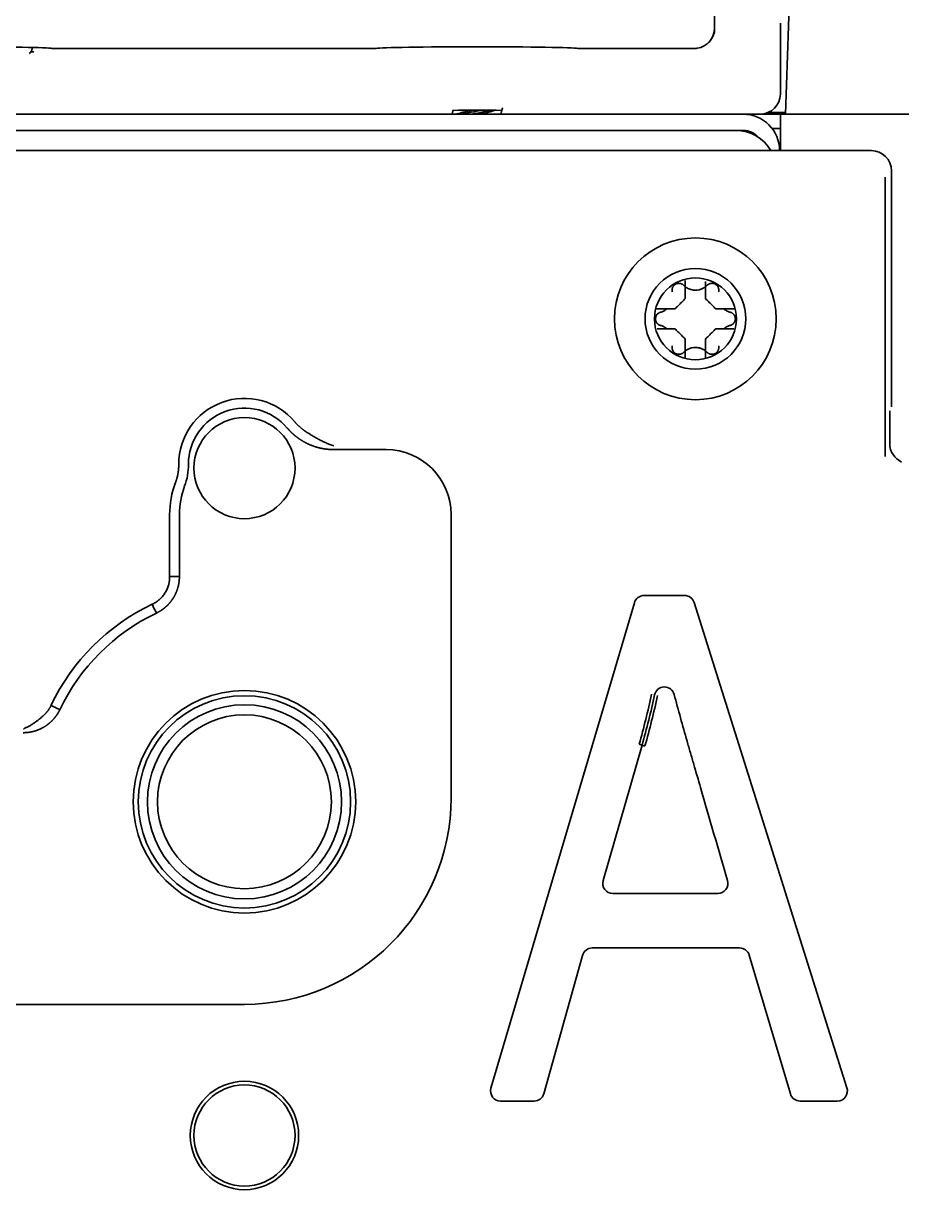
# Model space of a CAD drawing. Header units: inches. Extents: x 90 to 4161, y -506 to 3104.
# Drawn here: x 2274 to 2317.4, y 2881.6 to 2939.3 of the extents above; entities that cross this region are included whole.
import ezdxf

# ---------------------------------------------------------------- set-up
doc = ezdxf.new("R2010")
doc.units = ezdxf.units.IN
doc.layers.add('1', color=7, linetype='Continuous', true_color=0xffffff)
doc.layers.add('4', color=7, linetype='Continuous', true_color=0xffffff)

msp = doc.modelspace()

# ---------------------------------------------------------------- linework, layer by layer
at = {"layer": '1', "color": 7, "linetype": 'Continuous', "lineweight": 35}
for p, q in [((2308.139, 2939.063), (2308.139, 2947.65)), ((2311.391, 2935.797), (2311.391, 2939.292)), ((2274.391, 2938.047), (2274.391, 2938.098)), ((2275.274, 2938.063), (2275.372, 2938.053)), ((2275.274, 2938.063), (2275.289, 2938.059)), ((2275.289, 2938.059), (2275.387, 2938.05)), ((2275.387, 2938.05), (2291.395, 2938.05)), ((2291.395, 2938.05), (2291.493, 2938.059)), ((2291.41, 2938.053), (2291.508, 2938.063)), ((2291.493, 2938.059), (2291.508, 2938.063)), ((2301.39, 2938.05), (2307.155, 2938.05)), ((2307.842, 2938.343), (2307.849, 2938.351)), ((2253.862, 2934.797), (2309.555, 2934.797)), ((2295.193, 2934.988), (2295.202, 2934.956)), ((2295.444, 2934.825), (2295.364, 2934.797)), ((2309.555, 2934.797), (2310.391, 2934.797)), ((2311.391, 2932.997), (2311.391, 2934.797)), ((2311.391, 2934.797), (2940.391, 2934.797)), ((2253.862, 2933.997), (2309.555, 2933.997)), ((2253.862, 2933.995), (2309.191, 2933.995)), ((2295.187, 2933.997), (2295.188, 2933.995)), ((2297.6, 2933.995), (2297.6, 2933.997)), ((2304.591, 2933.997), (2304.591, 2933.995)), ((2310.981, 2934.096), (2311.391, 2934.096)), ((2311.391, 2932.997), (2256.891, 2932.997)), ((2256.891, 2932.997), (2315.892, 2932.997)), ((2311.391, 2933.285), (2311.332, 2933.285)), ((2316.576, 2931.682), (2316.576, 2917.869)), ((2316.891, 2931.998), (2316.891, 2920.332)), ((2316.803, 2918.509), (2316.803, 2920.134)), ((2316.803, 2918.509), (2316.803, 2920.134)), ((2316.803, 2918.509), (2316.803, 2918.509)), ((2291.891, 2918.215), (2289.3, 2918.215)), ((2281.191, 2911.933), (2281.191, 2914.997)), ((2281.674, 2914.997), (2281.674, 2911.933)), ((2295.108, 2900.997), (2295.108, 2914.997)), ((2306.656, 2910.997), (2304.651, 2910.997)), ((2304.171, 2910.639), (2297.081, 2886.639)), ((2314.686, 2886.647), (2307.133, 2910.647)), ((2302.625, 2896.9), (2304.553, 2903.598)), ((2308.296, 2896.262), (2303.106, 2896.262)), ((2302.088, 2893.569), (2309.376, 2893.569)), ((2299.695, 2886.363), (2301.606, 2893.204)), ((2309.855, 2893.212), (2311.887, 2886.355)), ((2270.891, 2890.78), (2284.891, 2890.78)), ((2297.56, 2885.997), (2299.213, 2885.997)), ((2312.366, 2885.997), (2314.209, 2885.997))]:
    msp.add_line(p, q, dxfattribs=at)
for centre, radius in [((2307.191, 2924.679), 4), ((2307.191, 2924.679), 2.49), ((2307.191, 2924.679), 2.025), ((2284.891, 2917.297), 2.5), ((2284.891, 2900.797), 5.5), ((2284.891, 2900.795), 5.25), ((2284.891, 2900.797), 4.8), ((2284.891, 2900.797), 4.3), ((2284.891, 2884.297), 2.68), ((2284.891, 2884.297), 2.5)]:
    msp.add_circle(centre, radius, dxfattribs=at)
for centre, radius, start, end in [((2274.108, 2938.047), 0.283, 298.07249, 0), ((2309.555, 2932.997), 1.8, 0.001, 90), ((2309.191, 2931.995), 2, 30.06703, 90), ((2309.555, 2932.997), 1, 40.96544, 90), ((2284.891, 2917.497), 3.25, 40.12402, 180.27494), ((2284.891, 2917.497), 2.767, 40.12402, 180.27494), ((2291.891, 2914.997), 3.217, 0, 90), ((2285.691, 2914.997), 4.5, 159.36558, 180), ((2285.691, 2914.997), 4.017, 159.36558, 180), ((2304.651, 2910.497), 0.5, 90, 163.54075), ((2306.656, 2910.497), 0.5, 17.47032, 90), ((2284.891, 2900.997), 10.6, 115.50031, 154.49969), ((2284.891, 2900.997), 10.117, 115.50031, 154.49969), ((2305.659, 2905.978), 0.5, 14.73644, 167.89897), ((2284.891, 2900.997), 10.217, 270, 0), ((2303.106, 2896.762), 0.5, 163.94567, 270), ((2308.296, 2896.762), 0.5, 270, 16.1636), ((2302.088, 2893.069), 0.5, 90, 164.3881), ((2309.376, 2893.069), 0.5, 16.50585, 90), ((2297.56, 2886.497), 0.5, 163.54075, 270), ((2314.209, 2886.497), 0.5, 270, 17.47032), ((2299.213, 2886.497), 0.5, 270, 344.3881), ((2312.366, 2886.497), 0.5, 196.50585, 270)]:
    msp.add_arc(centre, radius, start, end, dxfattribs=at)
for centre, major_axis, ratio, start_param, end_param in [((2307.132, 2939.047), (0.004, -1), 0.999695, 0.153653, 1.575159), ((2307.139, 2939.055), (0.71, -0.704), 0.999698, 0.000009, 0.789913), ((2303.14, 2939.056), (5, 0), 0.073693, 6.263672, 6.302699), ((2270.391, 2938.045), (5, 0), 0.017455, 0.087266, 2.885131), ((2296.391, 2938.045), (5, 0), 0.017455, 0.087266, 3.054326), ((2270.391, 2937.849), (-5, 0), 0.008727, 3.754903, 3.803994), ((2310.391, 2935.797), (0.707, -0.707), 0.999695, 5.497939, 7.068431), ((2296.391, 2934.954), (2.25, 0), 0.017455, 1.002171, 2.138046), ((2315.89, 2931.997), (0.708, 0.708), 0.998783, 5.498396, 7.067974), ((2317.804, 2918.511), (-0.709, -0.709), 0.997569, 5.498396, 6.644262), ((2304.408, 2903.639), (-0.144, 0.041), 0.003982, 3.141593, 4.712389), ((2304.697, 2903.556), (-0.144, 0.041), 0.003982, 4.712389, 6.283185)]:
    msp.add_ellipse(centre, major_axis=major_axis, ratio=ratio, start_param=start_param, end_param=end_param, dxfattribs=at)
for points, knots in [([(2307.849, 2938.351), (2307.927, 2938.43), (2308.052, 2938.611), (2308.146, 2938.87), (2308.132, 2939.021), (2308.127, 2939.055)], [0, 0, 0, 0, 0.412742, 0.870907, 1, 1, 1, 1]), ([(2307.195, 2938.05), (2307.201, 2938.051), (2307.207, 2938.051), (2307.221, 2938.052), (2307.228, 2938.052), (2307.244, 2938.054), (2307.253, 2938.055), (2307.266, 2938.056), (2307.271, 2938.057), (2307.28, 2938.058), (2307.285, 2938.059), (2307.289, 2938.06)], [0, 0, 0, 0, 0.25, 0.25, 0.5, 0.5, 0.75, 0.75, 0.875, 0.875, 1, 1, 1, 1]), ([(2274.48, 2937.875), (2274.437, 2937.875), (2274.395, 2937.889), (2274.349, 2937.903), (2274.347, 2937.903), (2274.346, 2937.904)], [0, 0, 0, 0, 0.963913, 0.963913, 1, 1, 1, 1]), ([(2295.431, 2934.819), (2295.47, 2934.831), (2295.512, 2934.844), (2295.572, 2934.86), (2295.587, 2934.864), (2295.618, 2934.872), (2295.634, 2934.876), (2295.681, 2934.888), (2295.714, 2934.896), (2295.814, 2934.921), (2295.884, 2934.937), (2295.977, 2934.957), (2295.995, 2934.961), (2296.033, 2934.969), (2296.07, 2934.977), (2296.107, 2934.985), (2296.126, 2934.989)], [0, 0, 0, 0, 0.217125, 0.217125, 0.28836, 0.28836, 0.359595, 0.359595, 0.502066, 0.502066, 0.787007, 0.787007, 0.858242, 0.858242, 0.929477, 1, 1, 1, 1]), ([(2296.604, 2934.988), (2296.508, 2934.972), (2296.276, 2934.931), (2296.041, 2934.891), (2295.776, 2934.844), (2295.638, 2934.819), (2295.508, 2934.794), (2295.499, 2934.793)], [0, 0, 0, 0, 0.259408, 0.617047, 0.617047, 0.974685, 1, 1, 1, 1]), ([(2297.106, 2934.983), (2297.097, 2934.981), (2296.972, 2934.956), (2296.838, 2934.931), (2296.578, 2934.884), (2296.367, 2934.848), (2296.154, 2934.811), (2296.078, 2934.798)], [0, 0, 0, 0, 0.027657, 0.406516, 0.406516, 0.785376, 1, 1, 1, 1]), ([(2297.345, 2935.008), (2297.342, 2935.007), (2297.309, 2934.996), (2297.275, 2934.984), (2297.208, 2934.963), (2297.174, 2934.953), (2297.119, 2934.937), (2297.101, 2934.931), (2297.063, 2934.921), (2297.044, 2934.916), (2296.947, 2934.889), (2296.866, 2934.868), (2296.761, 2934.842), (2296.74, 2934.836), (2296.697, 2934.826), (2296.675, 2934.82), (2296.629, 2934.809), (2296.605, 2934.803), (2296.581, 2934.797)], [0, 0, 0, 0, 0.013394, 0.163883, 0.163883, 0.314372, 0.314372, 0.389616, 0.389616, 0.464861, 0.464861, 0.765839, 0.765839, 0.841084, 0.841084, 0.916328, 0.916328, 1, 1, 1, 1]), ([(2306.047, 2926.012), (2306.042, 2926.029), (2306.035, 2926.065), (2306.035, 2926.101), (2306.036, 2926.128), (2306.037, 2926.137), (2306.04, 2926.155), (2306.042, 2926.164), (2306.048, 2926.191), (2306.053, 2926.208), (2306.064, 2926.234), (2306.067, 2926.242), (2306.076, 2926.259), (2306.08, 2926.267), (2306.095, 2926.29), (2306.106, 2926.305), (2306.124, 2926.326), (2306.13, 2926.333), (2306.144, 2926.346), (2306.15, 2926.352), (2306.172, 2926.37), (2306.187, 2926.38), (2306.211, 2926.394), (2306.219, 2926.399), (2306.236, 2926.407), (2306.245, 2926.41), (2306.271, 2926.42), (2306.288, 2926.425), (2306.316, 2926.43), (2306.325, 2926.432), (2306.343, 2926.434), (2306.353, 2926.435), (2306.371, 2926.435), (2306.381, 2926.435), (2306.399, 2926.434), (2306.408, 2926.433), (2306.435, 2926.429), (2306.453, 2926.426), (2306.479, 2926.417), (2306.488, 2926.414), (2306.505, 2926.408), (2306.513, 2926.404), (2306.538, 2926.392), (2306.553, 2926.382), (2306.575, 2926.367), (2306.583, 2926.361), (2306.596, 2926.349), (2306.603, 2926.343), (2306.61, 2926.337)], [0, 0, 0, 0, 0.0625, 0.125, 0.125, 0.15625, 0.15625, 0.1875, 0.1875, 0.25, 0.25, 0.28125, 0.28125, 0.3125, 0.3125, 0.375, 0.375, 0.40625, 0.40625, 0.4375, 0.4375, 0.5, 0.5, 0.53125, 0.53125, 0.5625, 0.5625, 0.625, 0.625, 0.65625, 0.65625, 0.6875, 0.6875, 0.71875, 0.71875, 0.75, 0.75, 0.8125, 0.8125, 0.84375, 0.84375, 0.875, 0.875, 0.9375, 0.9375, 0.96875, 0.96875, 1, 1, 1, 1]), ([(2306.691, 2925.679), (2306.691, 2925.734), (2306.691, 2925.842), (2306.691, 2926.003), (2306.691, 2926.162), (2306.691, 2926.318), (2306.691, 2926.453), (2306.691, 2926.539), (2306.691, 2926.575)], [0, 0, 0, 0, 0.176379, 0.352757, 0.529136, 0.705514, 0.881893, 1, 1, 1, 1]), ([(2307.691, 2926.519), (2307.691, 2926.463), (2307.691, 2926.407), (2307.691, 2926.242), (2307.691, 2926.132), (2307.691, 2925.908), (2307.691, 2925.795), (2307.691, 2925.679)], [0, 0, 0, 0, 0.207293, 0.207293, 0.603646, 0.603646, 1, 1, 1, 1]), ([(2307.773, 2926.337), (2307.786, 2926.35), (2307.813, 2926.373), (2307.844, 2926.392), (2307.869, 2926.404), (2307.877, 2926.408), (2307.894, 2926.414), (2307.903, 2926.417), (2307.929, 2926.425), (2307.946, 2926.429), (2307.974, 2926.433), (2307.983, 2926.434), (2308.001, 2926.435), (2308.011, 2926.435), (2308.038, 2926.434), (2308.056, 2926.432), (2308.084, 2926.427), (2308.093, 2926.425), (2308.111, 2926.42), (2308.119, 2926.417), (2308.145, 2926.407), (2308.162, 2926.399), (2308.186, 2926.385), (2308.194, 2926.38), (2308.209, 2926.37), (2308.217, 2926.364), (2308.238, 2926.347), (2308.252, 2926.334), (2308.27, 2926.313), (2308.276, 2926.306), (2308.287, 2926.291), (2308.292, 2926.283), (2308.306, 2926.26), (2308.315, 2926.243), (2308.325, 2926.218), (2308.328, 2926.209), (2308.334, 2926.191), (2308.336, 2926.183), (2308.342, 2926.156), (2308.345, 2926.138), (2308.347, 2926.111), (2308.347, 2926.102), (2308.347, 2926.083), (2308.346, 2926.074), (2308.343, 2926.047), (2308.34, 2926.029), (2308.336, 2926.012)], [0, 0, 0, 0, 0.0625, 0.125, 0.125, 0.15625, 0.15625, 0.1875, 0.1875, 0.25, 0.25, 0.28125, 0.28125, 0.3125, 0.3125, 0.375, 0.375, 0.40625, 0.40625, 0.4375, 0.4375, 0.5, 0.5, 0.53125, 0.53125, 0.5625, 0.5625, 0.625, 0.625, 0.65625, 0.65625, 0.6875, 0.6875, 0.75, 0.75, 0.78125, 0.78125, 0.8125, 0.8125, 0.875, 0.875, 0.90625, 0.90625, 0.9375, 0.9375, 1, 1, 1, 1]), ([(2306.61, 2926.337), (2306.647, 2926.299), (2306.688, 2926.265), (2306.754, 2926.221), (2306.777, 2926.207), (2306.813, 2926.188), (2306.825, 2926.182), (2306.849, 2926.171), (2306.861, 2926.165), (2306.924, 2926.139), (2306.975, 2926.123), (2307.041, 2926.11), (2307.055, 2926.108), (2307.081, 2926.104), (2307.095, 2926.102), (2307.136, 2926.098), (2307.163, 2926.096), (2307.246, 2926.096), (2307.3, 2926.102), (2307.379, 2926.118), (2307.405, 2926.124), (2307.444, 2926.136), (2307.457, 2926.14), (2307.483, 2926.15), (2307.495, 2926.155), (2307.557, 2926.18), (2307.604, 2926.206), (2307.671, 2926.25), (2307.693, 2926.266), (2307.734, 2926.3), (2307.754, 2926.318), (2307.773, 2926.337)], [0, 0, 0, 0, 0.125, 0.125, 0.1875, 0.1875, 0.21875, 0.21875, 0.25, 0.25, 0.375, 0.375, 0.40625, 0.40625, 0.4375, 0.4375, 0.5, 0.5, 0.625, 0.625, 0.6875, 0.6875, 0.71875, 0.71875, 0.75, 0.75, 0.875, 0.875, 0.9375, 0.9375, 1, 1, 1, 1]), ([(2305.465, 2924.354), (2305.448, 2924.359), (2305.414, 2924.371), (2305.382, 2924.389), (2305.359, 2924.404), (2305.352, 2924.409), (2305.337, 2924.421), (2305.33, 2924.427), (2305.31, 2924.445), (2305.298, 2924.459), (2305.281, 2924.48), (2305.276, 2924.488), (2305.266, 2924.503), (2305.261, 2924.511), (2305.248, 2924.536), (2305.24, 2924.552), (2305.231, 2924.579), (2305.229, 2924.588), (2305.224, 2924.606), (2305.222, 2924.615), (2305.218, 2924.642), (2305.216, 2924.66), (2305.216, 2924.688), (2305.216, 2924.698), (2305.218, 2924.716), (2305.219, 2924.726), (2305.224, 2924.753), (2305.228, 2924.771), (2305.237, 2924.797), (2305.24, 2924.806), (2305.248, 2924.823), (2305.252, 2924.831), (2305.265, 2924.855), (2305.275, 2924.871), (2305.292, 2924.893), (2305.298, 2924.9), (2305.31, 2924.913), (2305.317, 2924.92), (2305.337, 2924.938), (2305.351, 2924.95), (2305.374, 2924.965), (2305.382, 2924.97), (2305.398, 2924.978), (2305.406, 2924.983), (2305.431, 2924.994), (2305.448, 2925), (2305.465, 2925.005)], [0, 0, 0, 0, 0.0625, 0.125, 0.125, 0.15625, 0.15625, 0.1875, 0.1875, 0.25, 0.25, 0.28125, 0.28125, 0.3125, 0.3125, 0.375, 0.375, 0.40625, 0.40625, 0.4375, 0.4375, 0.5, 0.5, 0.53125, 0.53125, 0.5625, 0.5625, 0.625, 0.625, 0.65625, 0.65625, 0.6875, 0.6875, 0.75, 0.75, 0.78125, 0.78125, 0.8125, 0.8125, 0.875, 0.875, 0.90625, 0.90625, 0.9375, 0.9375, 1, 1, 1, 1]), ([(2305.25, 2925.179), (2305.339, 2925.179), (2305.429, 2925.179), (2305.629, 2925.179), (2305.739, 2925.179), (2305.962, 2925.179), (2306.076, 2925.179), (2306.191, 2925.179)], [0, 0, 0, 0, 0.296177, 0.296177, 0.648089, 0.648089, 1, 1, 1, 1]), ([(2305.465, 2925.005), (2305.517, 2925.018), (2305.566, 2925.037), (2305.638, 2925.072), (2305.661, 2925.085), (2305.695, 2925.106), (2305.707, 2925.114), (2305.729, 2925.129), (2305.74, 2925.137), (2305.762, 2925.154), (2305.772, 2925.162), (2305.783, 2925.171)], [0, 0, 0, 0, 0.4426, 0.4426, 0.6639, 0.6639, 0.77455, 0.77455, 0.885201, 0.885201, 1, 1, 1, 1]), ([(2308.191, 2925.179), (2308.245, 2925.179), (2308.353, 2925.179), (2308.515, 2925.179), (2308.674, 2925.179), (2308.829, 2925.179), (2308.981, 2925.179), (2309.085, 2925.179), (2309.139, 2925.179)], [0, 0, 0, 0, 0.166712, 0.333424, 0.500135, 0.666847, 0.833559, 1, 1, 1, 1]), ([(2308.598, 2925.172), (2308.609, 2925.163), (2308.641, 2925.137), (2308.674, 2925.114), (2308.708, 2925.093), (2308.72, 2925.086), (2308.744, 2925.073), (2308.755, 2925.067), (2308.815, 2925.037), (2308.865, 2925.019), (2308.917, 2925.005)], [0, 0, 0, 0, 0.11426, 0.335695, 0.335695, 0.446413, 0.446413, 0.55713, 0.55713, 1, 1, 1, 1]), ([(2308.917, 2925.005), (2308.934, 2925), (2308.968, 2924.988), (2309, 2924.97), (2309.023, 2924.955), (2309.03, 2924.95), (2309.045, 2924.938), (2309.052, 2924.932), (2309.072, 2924.914), (2309.084, 2924.9), (2309.101, 2924.879), (2309.106, 2924.871), (2309.116, 2924.856), (2309.121, 2924.848), (2309.134, 2924.823), (2309.142, 2924.807), (2309.151, 2924.78), (2309.153, 2924.771), (2309.158, 2924.753), (2309.16, 2924.744), (2309.164, 2924.717), (2309.166, 2924.699), (2309.166, 2924.671), (2309.166, 2924.661), (2309.164, 2924.643), (2309.163, 2924.634), (2309.158, 2924.606), (2309.154, 2924.588), (2309.145, 2924.562), (2309.142, 2924.553), (2309.134, 2924.536), (2309.13, 2924.528), (2309.117, 2924.504), (2309.107, 2924.488), (2309.09, 2924.466), (2309.084, 2924.459), (2309.072, 2924.446), (2309.065, 2924.439), (2309.045, 2924.421), (2309.031, 2924.409), (2309.008, 2924.394), (2309.001, 2924.389), (2308.985, 2924.381), (2308.977, 2924.376), (2308.952, 2924.365), (2308.935, 2924.359), (2308.917, 2924.354)], [0, 0, 0, 0, 0.0625, 0.125, 0.125, 0.15625, 0.15625, 0.1875, 0.1875, 0.25, 0.25, 0.28125, 0.28125, 0.3125, 0.3125, 0.375, 0.375, 0.40625, 0.40625, 0.4375, 0.4375, 0.5, 0.5, 0.53125, 0.53125, 0.5625, 0.5625, 0.625, 0.625, 0.65625, 0.65625, 0.6875, 0.6875, 0.75, 0.75, 0.78125, 0.78125, 0.8125, 0.8125, 0.875, 0.875, 0.90625, 0.90625, 0.9375, 0.9375, 1, 1, 1, 1]), ([(2306.191, 2924.179), (2306.137, 2924.179), (2306.029, 2924.179), (2305.867, 2924.179), (2305.708, 2924.179), (2305.553, 2924.179), (2305.42, 2924.179), (2305.336, 2924.179), (2305.304, 2924.179)], [0, 0, 0, 0, 0.177991, 0.355983, 0.533974, 0.711965, 0.889957, 1, 1, 1, 1]), ([(2305.784, 2924.187), (2305.773, 2924.196), (2305.741, 2924.222), (2305.708, 2924.245), (2305.673, 2924.266), (2305.662, 2924.273), (2305.638, 2924.286), (2305.626, 2924.292), (2305.566, 2924.322), (2305.517, 2924.34), (2305.465, 2924.354)], [0, 0, 0, 0, 0.114897, 0.336173, 0.336173, 0.446811, 0.446811, 0.557449, 0.557449, 1, 1, 1, 1]), ([(2309.098, 2924.179), (2309.02, 2924.179), (2308.941, 2924.179), (2308.753, 2924.179), (2308.643, 2924.179), (2308.42, 2924.179), (2308.306, 2924.179), (2308.191, 2924.179)], [0, 0, 0, 0, 0.268822, 0.268822, 0.634411, 0.634411, 1, 1, 1, 1]), ([(2308.917, 2924.354), (2308.865, 2924.34), (2308.816, 2924.322), (2308.744, 2924.287), (2308.721, 2924.274), (2308.687, 2924.253), (2308.675, 2924.245), (2308.653, 2924.23), (2308.642, 2924.222), (2308.62, 2924.205), (2308.61, 2924.197), (2308.599, 2924.188)], [0, 0, 0, 0, 0.442502, 0.442502, 0.663754, 0.663754, 0.774379, 0.774379, 0.885005, 0.885005, 1, 1, 1, 1]), ([(2306.691, 2922.736), (2306.691, 2922.826), (2306.691, 2922.917), (2306.691, 2923.117), (2306.691, 2923.227), (2306.691, 2923.451), (2306.691, 2923.564), (2306.691, 2923.679)], [0, 0, 0, 0, 0.298061, 0.298061, 0.64903, 0.64903, 1, 1, 1, 1]), ([(2307.691, 2923.679), (2307.691, 2923.625), (2307.691, 2923.517), (2307.691, 2923.355), (2307.691, 2923.197), (2307.691, 2923.041), (2307.691, 2922.896), (2307.691, 2922.798), (2307.691, 2922.751)], [0, 0, 0, 0, 0.170158, 0.340317, 0.510475, 0.680634, 0.850792, 1, 1, 1, 1]), ([(2306.61, 2923.022), (2306.597, 2923.009), (2306.569, 2922.986), (2306.538, 2922.967), (2306.514, 2922.955), (2306.505, 2922.951), (2306.488, 2922.945), (2306.48, 2922.942), (2306.454, 2922.934), (2306.436, 2922.93), (2306.399, 2922.925), (2306.381, 2922.924), (2306.344, 2922.925), (2306.325, 2922.927), (2306.298, 2922.932), (2306.289, 2922.934), (2306.271, 2922.939), (2306.263, 2922.942), (2306.236, 2922.952), (2306.22, 2922.96), (2306.196, 2922.974), (2306.188, 2922.979), (2306.173, 2922.989), (2306.165, 2922.995), (2306.144, 2923.012), (2306.13, 2923.025), (2306.112, 2923.046), (2306.106, 2923.053), (2306.095, 2923.068), (2306.09, 2923.076), (2306.076, 2923.1), (2306.067, 2923.116), (2306.057, 2923.141), (2306.054, 2923.15), (2306.048, 2923.167), (2306.046, 2923.176), (2306.04, 2923.203), (2306.037, 2923.221), (2306.035, 2923.248), (2306.035, 2923.257), (2306.035, 2923.276), (2306.036, 2923.285), (2306.039, 2923.312), (2306.042, 2923.33), (2306.047, 2923.347)], [0, 0, 0, 0, 0.0625, 0.125, 0.125, 0.15625, 0.15625, 0.1875, 0.1875, 0.25, 0.25, 0.3125, 0.3125, 0.375, 0.375, 0.40625, 0.40625, 0.4375, 0.4375, 0.5, 0.5, 0.53125, 0.53125, 0.5625, 0.5625, 0.625, 0.625, 0.65625, 0.65625, 0.6875, 0.6875, 0.75, 0.75, 0.78125, 0.78125, 0.8125, 0.8125, 0.875, 0.875, 0.90625, 0.90625, 0.9375, 0.9375, 1, 1, 1, 1]), ([(2307.772, 2923.022), (2307.734, 2923.06), (2307.693, 2923.094), (2307.627, 2923.138), (2307.605, 2923.152), (2307.557, 2923.177), (2307.533, 2923.189), (2307.458, 2923.22), (2307.407, 2923.236), (2307.341, 2923.249), (2307.327, 2923.251), (2307.3, 2923.255), (2307.287, 2923.257), (2307.246, 2923.261), (2307.219, 2923.263), (2307.136, 2923.263), (2307.082, 2923.257), (2307.003, 2923.241), (2306.977, 2923.235), (2306.938, 2923.223), (2306.925, 2923.218), (2306.899, 2923.209), (2306.887, 2923.204), (2306.825, 2923.179), (2306.778, 2923.153), (2306.711, 2923.109), (2306.69, 2923.093), (2306.648, 2923.059), (2306.628, 2923.041), (2306.61, 2923.022)], [0, 0, 0, 0, 0.125, 0.125, 0.1875, 0.1875, 0.25, 0.25, 0.375, 0.375, 0.40625, 0.40625, 0.4375, 0.4375, 0.5, 0.5, 0.625, 0.625, 0.6875, 0.6875, 0.71875, 0.71875, 0.75, 0.75, 0.875, 0.875, 0.9375, 0.9375, 1, 1, 1, 1]), ([(2308.335, 2923.348), (2308.34, 2923.33), (2308.347, 2923.295), (2308.347, 2923.258), (2308.346, 2923.231), (2308.345, 2923.222), (2308.342, 2923.204), (2308.34, 2923.195), (2308.334, 2923.168), (2308.329, 2923.151), (2308.319, 2923.125), (2308.315, 2923.117), (2308.306, 2923.1), (2308.302, 2923.092), (2308.287, 2923.069), (2308.277, 2923.054), (2308.258, 2923.033), (2308.252, 2923.026), (2308.239, 2923.013), (2308.232, 2923.007), (2308.21, 2922.989), (2308.195, 2922.979), (2308.171, 2922.965), (2308.163, 2922.96), (2308.146, 2922.952), (2308.137, 2922.949), (2308.111, 2922.939), (2308.094, 2922.934), (2308.066, 2922.929), (2308.057, 2922.927), (2308.038, 2922.925), (2308.029, 2922.924), (2308.011, 2922.924), (2308.001, 2922.924), (2307.983, 2922.925), (2307.974, 2922.926), (2307.947, 2922.929), (2307.929, 2922.933), (2307.902, 2922.942), (2307.894, 2922.945), (2307.877, 2922.951), (2307.868, 2922.955), (2307.844, 2922.967), (2307.829, 2922.977), (2307.806, 2922.992), (2307.799, 2922.998), (2307.785, 2923.01), (2307.779, 2923.016), (2307.772, 2923.022)], [0, 0, 0, 0, 0.0625, 0.125, 0.125, 0.15625, 0.15625, 0.1875, 0.1875, 0.25, 0.25, 0.28125, 0.28125, 0.3125, 0.3125, 0.375, 0.375, 0.40625, 0.40625, 0.4375, 0.4375, 0.5, 0.5, 0.53125, 0.53125, 0.5625, 0.5625, 0.625, 0.625, 0.65625, 0.65625, 0.6875, 0.6875, 0.71875, 0.71875, 0.75, 0.75, 0.8125, 0.8125, 0.84375, 0.84375, 0.875, 0.875, 0.9375, 0.9375, 0.96875, 0.96875, 1, 1, 1, 1]), ([(2289.3, 2918.215), (2289.291, 2918.215), (2289.273, 2918.215), (2289.245, 2918.215), (2289.218, 2918.216), (2289.191, 2918.217), (2289.164, 2918.218), (2289.137, 2918.219), (2289.11, 2918.221), (2289.082, 2918.223), (2289.055, 2918.225), (2289.028, 2918.227), (2289.001, 2918.23), (2288.974, 2918.232), (2288.947, 2918.235), (2288.92, 2918.239), (2288.893, 2918.242), (2288.866, 2918.246), (2288.839, 2918.25), (2288.812, 2918.254), (2288.786, 2918.259), (2288.759, 2918.264), (2288.732, 2918.269), (2288.706, 2918.274), (2288.679, 2918.28), (2288.652, 2918.285), (2288.626, 2918.291), (2288.599, 2918.298), (2288.573, 2918.304), (2288.547, 2918.311), (2288.52, 2918.318), (2288.494, 2918.325), (2288.468, 2918.332), (2288.442, 2918.34), (2288.416, 2918.348), (2288.39, 2918.356), (2288.364, 2918.364), (2288.338, 2918.373), (2288.313, 2918.382), (2288.287, 2918.391), (2288.261, 2918.4), (2288.236, 2918.41), (2288.211, 2918.419), (2288.185, 2918.429), (2288.16, 2918.44), (2288.135, 2918.45), (2288.11, 2918.461), (2288.085, 2918.472), (2288.06, 2918.483), (2288.036, 2918.494), (2288.011, 2918.506), (2287.986, 2918.518), (2287.962, 2918.53), (2287.938, 2918.542), (2287.914, 2918.554), (2287.89, 2918.567), (2287.866, 2918.58), (2287.842, 2918.593), (2287.818, 2918.606), (2287.795, 2918.62), (2287.771, 2918.634), (2287.748, 2918.648), (2287.725, 2918.662), (2287.701, 2918.676), (2287.679, 2918.691), (2287.656, 2918.706), (2287.633, 2918.721), (2287.611, 2918.736), (2287.588, 2918.751), (2287.566, 2918.767), (2287.544, 2918.783), (2287.522, 2918.799), (2287.5, 2918.815), (2287.478, 2918.831), (2287.457, 2918.848), (2287.435, 2918.865), (2287.414, 2918.882), (2287.393, 2918.899), (2287.372, 2918.916), (2287.352, 2918.934), (2287.331, 2918.952), (2287.311, 2918.97), (2287.29, 2918.988), (2287.27, 2919.006), (2287.25, 2919.024), (2287.231, 2919.043), (2287.211, 2919.062), (2287.191, 2919.081), (2287.172, 2919.1), (2287.153, 2919.12), (2287.134, 2919.139), (2287.116, 2919.159), (2287.097, 2919.179), (2287.079, 2919.199), (2287.061, 2919.219), (2287.043, 2919.239), (2287.025, 2919.26), (2287.013, 2919.274), (2287.007, 2919.281)], [0, 0, 0, 0, 0.010418, 0.020835, 0.031253, 0.04167, 0.052088, 0.062505, 0.072922, 0.08334, 0.093757, 0.104175, 0.114592, 0.125009, 0.135426, 0.145844, 0.156261, 0.166678, 0.177095, 0.187512, 0.197929, 0.208347, 0.218764, 0.229181, 0.239598, 0.250015, 0.260432, 0.270849, 0.281266, 0.291683, 0.302099, 0.312516, 0.322933, 0.33335, 0.343767, 0.354184, 0.364601, 0.375017, 0.385434, 0.395851, 0.406267, 0.416684, 0.427101, 0.437518, 0.447934, 0.458351, 0.468767, 0.479184, 0.489601, 0.500017, 0.510434, 0.52085, 0.531267, 0.541683, 0.5521, 0.562516, 0.572933, 0.583349, 0.593766, 0.604182, 0.614599, 0.625015, 0.635431, 0.645848, 0.656264, 0.66668, 0.677097, 0.687513, 0.697929, 0.708346, 0.718762, 0.729178, 0.739595, 0.750011, 0.760427, 0.770844, 0.78126, 0.791676, 0.802092, 0.812509, 0.822925, 0.833341, 0.843757, 0.854173, 0.86459, 0.875006, 0.885422, 0.895838, 0.906254, 0.916671, 0.927087, 0.937503, 0.947919, 0.958335, 0.968752, 0.979168, 0.989584, 1, 1, 1, 1]), ([(2289.296, 2918.402), (2289.292, 2918.404), (2289.289, 2918.405), (2289.284, 2918.406), (2289.283, 2918.407), (2289.281, 2918.407), (2289.278, 2918.408), (2289.275, 2918.409), (2289.266, 2918.413), (2289.258, 2918.415), (2289.236, 2918.423), (2289.221, 2918.429), (2289.176, 2918.445), (2289.145, 2918.456), (2289.056, 2918.491), (2288.996, 2918.515), (2288.877, 2918.566), (2288.818, 2918.593), (2288.7, 2918.65), (2288.583, 2918.709), (2288.467, 2918.772), (2288.352, 2918.838), (2288.294, 2918.871), (2288.18, 2918.94), (2288.123, 2918.975), (2288.01, 2919.048), (2287.954, 2919.085), (2287.898, 2919.122)], [0, 0, 0, 0, 0.007813, 0.007813, 0.009766, 0.009766, 0.011719, 0.015625, 0.015625, 0.03125, 0.03125, 0.0625, 0.0625, 0.125, 0.125, 0.25, 0.25, 0.375, 0.375, 0.5, 0.625, 0.625, 0.75, 0.75, 0.875, 0.875, 1, 1, 1, 1]), ([(2282.124, 2917.484), (2282.124, 2917.302), (2282.109, 2917.119), (2282.044, 2916.76), (2281.996, 2916.584), (2281.931, 2916.413)], [0, 0, 0, 0, 0.5, 0.5, 1, 1, 1, 1]), ([(2281.674, 2911.933), (2281.674, 2911.925), (2281.673, 2911.91), (2281.673, 2911.886), (2281.672, 2911.863), (2281.671, 2911.839), (2281.67, 2911.816), (2281.669, 2911.793), (2281.667, 2911.769), (2281.665, 2911.746), (2281.662, 2911.723), (2281.66, 2911.699), (2281.657, 2911.676), (2281.654, 2911.653), (2281.65, 2911.63), (2281.647, 2911.606), (2281.643, 2911.583), (2281.639, 2911.56), (2281.634, 2911.537), (2281.629, 2911.514), (2281.624, 2911.491), (2281.619, 2911.469), (2281.613, 2911.446), (2281.607, 2911.423), (2281.601, 2911.4), (2281.595, 2911.378), (2281.588, 2911.355), (2281.581, 2911.333), (2281.574, 2911.311), (2281.567, 2911.289), (2281.559, 2911.266), (2281.551, 2911.244), (2281.543, 2911.222), (2281.535, 2911.201), (2281.526, 2911.179), (2281.517, 2911.157), (2281.508, 2911.136), (2281.498, 2911.114), (2281.488, 2911.093), (2281.478, 2911.072), (2281.468, 2911.05), (2281.458, 2911.03), (2281.447, 2911.009), (2281.436, 2910.988), (2281.425, 2910.967), (2281.413, 2910.947), (2281.402, 2910.927), (2281.39, 2910.906), (2281.378, 2910.886), (2281.365, 2910.866), (2281.353, 2910.847), (2281.34, 2910.827), (2281.327, 2910.808), (2281.313, 2910.788), (2281.3, 2910.769), (2281.286, 2910.75), (2281.272, 2910.731), (2281.258, 2910.713), (2281.244, 2910.694), (2281.229, 2910.676), (2281.214, 2910.658), (2281.199, 2910.64), (2281.184, 2910.622), (2281.168, 2910.605), (2281.153, 2910.587), (2281.137, 2910.57), (2281.121, 2910.553), (2281.104, 2910.536), (2281.088, 2910.519), (2281.071, 2910.503), (2281.054, 2910.487), (2281.037, 2910.471), (2281.02, 2910.455), (2281.003, 2910.439), (2280.985, 2910.424), (2280.967, 2910.408), (2280.949, 2910.393), (2280.931, 2910.378), (2280.913, 2910.364), (2280.894, 2910.349), (2280.876, 2910.335), (2280.857, 2910.321), (2280.838, 2910.307), (2280.819, 2910.294), (2280.799, 2910.281), (2280.78, 2910.268), (2280.76, 2910.255), (2280.74, 2910.242), (2280.721, 2910.23), (2280.701, 2910.218), (2280.68, 2910.206), (2280.66, 2910.194), (2280.64, 2910.183), (2280.619, 2910.171), (2280.598, 2910.16), (2280.577, 2910.15), (2280.556, 2910.139), (2280.542, 2910.132), (2280.535, 2910.129)], [0, 0, 0, 0, 0.010418, 0.020837, 0.031255, 0.041673, 0.052091, 0.062509, 0.072927, 0.083344, 0.093762, 0.10418, 0.114597, 0.125015, 0.135432, 0.145849, 0.156267, 0.166684, 0.177101, 0.187518, 0.197935, 0.208352, 0.218769, 0.229186, 0.239602, 0.250019, 0.260436, 0.270852, 0.281269, 0.291686, 0.302102, 0.312519, 0.322935, 0.333351, 0.343768, 0.354184, 0.3646, 0.375017, 0.385433, 0.395849, 0.406265, 0.416681, 0.427098, 0.437514, 0.44793, 0.458346, 0.468762, 0.479178, 0.489594, 0.50001, 0.510426, 0.520842, 0.531258, 0.541674, 0.55209, 0.562506, 0.572922, 0.583338, 0.593754, 0.60417, 0.614586, 0.625002, 0.635418, 0.645834, 0.65625, 0.666666, 0.677083, 0.687499, 0.697915, 0.708331, 0.718747, 0.729163, 0.73958, 0.749996, 0.760412, 0.770829, 0.781245, 0.791661, 0.802078, 0.812494, 0.822911, 0.833327, 0.843744, 0.854161, 0.864577, 0.874994, 0.885411, 0.895828, 0.906245, 0.916662, 0.927079, 0.937496, 0.947913, 0.95833, 0.968748, 0.979165, 0.989582, 1, 1, 1, 1]), ([(2304.553, 2903.598), (2304.669, 2904.008), (2304.779, 2904.421), (2304.985, 2905.249), (2305.081, 2905.665), (2305.17, 2906.083)], [0, 0, 0, 0, 0.5, 0.5, 1, 1, 1, 1]), ([(2305.317, 2906.051), (2305.227, 2905.632), (2305.131, 2905.215), (2304.924, 2904.383), (2304.814, 2903.969), (2304.697, 2903.557)], [0, 0, 0, 0, 0.5, 0.5, 1, 1, 1, 1]), ([(2306.143, 2906.105), (2306.244, 2905.719), (2306.348, 2905.334), (2306.561, 2904.565), (2306.669, 2904.181), (2306.833, 2903.606), (2306.888, 2903.414), (2306.999, 2903.031), (2307.055, 2902.84), (2307.222, 2902.265), (2307.777, 2900.349), (2308.332, 2898.434), (2308.776, 2896.901)], [0, 0, 0, 0, 0.125, 0.125, 0.25, 0.25, 0.3125, 0.3125, 0.375, 0.375, 0.5, 1, 1, 1, 1]), ([(2275.759, 2905.353), (2275.756, 2905.346), (2275.749, 2905.332), (2275.739, 2905.311), (2275.728, 2905.29), (2275.717, 2905.269), (2275.706, 2905.249), (2275.694, 2905.228), (2275.683, 2905.208), (2275.671, 2905.188), (2275.659, 2905.168), (2275.646, 2905.148), (2275.634, 2905.128), (2275.621, 2905.108), (2275.608, 2905.089), (2275.594, 2905.07), (2275.581, 2905.05), (2275.567, 2905.031), (2275.553, 2905.013), (2275.539, 2904.994), (2275.524, 2904.976), (2275.51, 2904.957), (2275.495, 2904.939), (2275.48, 2904.921), (2275.465, 2904.903), (2275.449, 2904.886), (2275.434, 2904.868), (2275.418, 2904.851), (2275.402, 2904.834), (2275.385, 2904.817), (2275.369, 2904.8), (2275.352, 2904.784), (2275.335, 2904.768), (2275.318, 2904.752), (2275.301, 2904.736), (2275.284, 2904.72), (2275.266, 2904.705), (2275.248, 2904.689), (2275.23, 2904.674), (2275.212, 2904.659), (2275.194, 2904.645), (2275.175, 2904.63), (2275.157, 2904.616), (2275.138, 2904.602), (2275.119, 2904.588), (2275.1, 2904.575), (2275.081, 2904.562), (2275.061, 2904.548), (2275.042, 2904.536), (2275.022, 2904.523), (2275.002, 2904.511), (2274.982, 2904.498), (2274.962, 2904.487), (2274.941, 2904.475), (2274.921, 2904.463), (2274.9, 2904.452), (2274.88, 2904.441), (2274.859, 2904.43), (2274.838, 2904.42), (2274.817, 2904.41), (2274.795, 2904.4), (2274.774, 2904.39), (2274.753, 2904.381), (2274.731, 2904.371), (2274.709, 2904.362), (2274.688, 2904.354), (2274.666, 2904.345), (2274.644, 2904.337), (2274.622, 2904.329), (2274.6, 2904.321), (2274.578, 2904.314), (2274.555, 2904.307), (2274.533, 2904.3), (2274.51, 2904.293), (2274.488, 2904.287), (2274.465, 2904.281), (2274.442, 2904.275), (2274.42, 2904.269), (2274.397, 2904.264), (2274.374, 2904.259), (2274.351, 2904.254), (2274.328, 2904.25), (2274.305, 2904.245), (2274.282, 2904.241), (2274.259, 2904.238), (2274.235, 2904.234), (2274.212, 2904.231), (2274.189, 2904.228), (2274.166, 2904.226), (2274.142, 2904.223), (2274.119, 2904.221), (2274.096, 2904.22), (2274.072, 2904.218), (2274.049, 2904.217), (2274.025, 2904.216), (2274.002, 2904.215), (2273.979, 2904.215), (2273.963, 2904.215), (2273.955, 2904.215)], [0, 0, 0, 0, 0.010418, 0.020835, 0.031252, 0.04167, 0.052087, 0.062504, 0.072921, 0.083338, 0.093755, 0.104172, 0.114589, 0.125006, 0.135423, 0.145839, 0.156256, 0.166673, 0.177089, 0.187506, 0.197922, 0.208339, 0.218755, 0.229171, 0.239588, 0.250004, 0.26042, 0.270837, 0.281253, 0.291669, 0.302085, 0.312501, 0.322917, 0.333334, 0.34375, 0.354166, 0.364582, 0.374998, 0.385414, 0.39583, 0.406246, 0.416662, 0.427078, 0.437494, 0.44791, 0.458326, 0.468742, 0.479158, 0.489574, 0.49999, 0.510406, 0.520822, 0.531238, 0.541654, 0.55207, 0.562486, 0.572902, 0.583318, 0.593735, 0.604151, 0.614567, 0.624983, 0.6354, 0.645816, 0.656232, 0.666648, 0.677065, 0.687481, 0.697898, 0.708314, 0.718731, 0.729147, 0.739564, 0.749981, 0.760398, 0.770814, 0.781231, 0.791648, 0.802065, 0.812482, 0.822899, 0.833316, 0.843733, 0.854151, 0.864568, 0.874985, 0.885403, 0.89582, 0.906238, 0.916656, 0.927073, 0.937491, 0.947909, 0.958327, 0.968745, 0.979163, 0.989582, 1, 1, 1, 1]), ([(2275.012, 2905.123), (2274.972, 2905.084), (2274.932, 2905.046), (2274.85, 2904.972), (2274.809, 2904.936), (2274.725, 2904.867), (2274.683, 2904.833), (2274.618, 2904.784), (2274.597, 2904.768), (2274.553, 2904.737), (2274.531, 2904.721), (2274.486, 2904.691), (2274.464, 2904.676), (2274.431, 2904.654), (2274.419, 2904.647), (2274.397, 2904.633), (2274.386, 2904.626), (2274.33, 2904.591), (2274.285, 2904.563), (2274.195, 2904.511), (2274.149, 2904.487), (2274.079, 2904.453), (2274.056, 2904.443), (2274.02, 2904.427), (2274.008, 2904.422), (2273.991, 2904.414), (2273.985, 2904.412), (2273.977, 2904.409), (2273.975, 2904.408), (2273.973, 2904.407), (2273.971, 2904.406), (2273.971, 2904.406), (2273.967, 2904.404), (2273.964, 2904.403), (2273.961, 2904.402)], [0, 0, 0, 0, 0.125, 0.125, 0.25, 0.25, 0.375, 0.375, 0.4375, 0.4375, 0.5, 0.5, 0.5625, 0.5625, 0.59375, 0.59375, 0.625, 0.625, 0.75, 0.75, 0.875, 0.875, 0.9375, 0.9375, 0.96875, 0.96875, 0.984375, 0.984375, 0.988281, 0.990234, 0.990234, 0.992188, 0.992188, 1, 1, 1, 1])]:
    msp.add_open_spline(points, degree=3, knots=knots, dxfattribs=at)
for points, degree in [([(2307.195, 2938.05), (2307.173, 2938.049), (2307.151, 2938.049), (2307.13, 2938.05)], 3), ([(2297.565, 2934.797), (2297.611, 2934.957), (2297.653, 2935.115)], 2), ([(2295.202, 2934.967), (2295.18, 2934.882), (2295.157, 2934.797)], 2), ([(2306.191, 2925.179), (2306.215, 2925.203), (2306.262, 2925.251), (2306.334, 2925.322), (2306.405, 2925.393), (2306.477, 2925.465), (2306.548, 2925.536), (2306.619, 2925.608), (2306.667, 2925.656), (2306.691, 2925.679)], 3), ([(2307.691, 2925.679), (2307.717, 2925.653), (2307.768, 2925.602), (2307.842, 2925.528), (2307.914, 2925.457), (2307.984, 2925.387), (2308.053, 2925.317), (2308.122, 2925.249), (2308.168, 2925.202), (2308.191, 2925.179)], 3), ([(2306.691, 2923.679), (2306.665, 2923.706), (2306.614, 2923.757), (2306.54, 2923.83), (2306.468, 2923.902), (2306.398, 2923.972), (2306.329, 2924.042), (2306.26, 2924.11), (2306.214, 2924.156), (2306.191, 2924.179)], 3), ([(2308.191, 2924.179), (2308.167, 2924.156), (2308.12, 2924.108), (2308.048, 2924.037), (2307.977, 2923.965), (2307.906, 2923.894), (2307.834, 2923.822), (2307.763, 2923.751), (2307.715, 2923.703), (2307.691, 2923.679)], 3), ([(2287.376, 2919.592), (2287.606, 2919.317), (2287.897, 2919.122)], 2), ([(2281.48, 2916.583), (2281.644, 2917.017), (2281.641, 2917.482)], 2), ([(2280.328, 2910.565), (2280.727, 2910.751), (2281.194, 2911.495), (2281.191, 2911.933)], 2), ([(2281.674, 2911.933), (2281.191, 2911.933)], 1), ([(2280.535, 2910.129), (2280.466, 2910.274), (2280.397, 2910.419), (2280.328, 2910.565)], 3), ([(2304.408, 2903.639), (2304.64, 2904.457), (2304.845, 2905.283), (2305.024, 2906.114)], 3), ([(2275.013, 2905.122), (2275.205, 2905.308), (2275.324, 2905.561)], 2), ([(2275.759, 2905.353), (2275.324, 2905.561)], 1)]:
    msp.add_open_spline(points, degree=degree, dxfattribs=at)
at = {"layer": '4', "color": 7, "linetype": 'Continuous', "lineweight": 35}
for p, q in [((2311.641, 2934.797), (2312.665, 2964.111)), ((2311.644, 2934.889), (2310.809, 2934.889))]:
    msp.add_line(p, q, dxfattribs=at)
msp.add_open_spline([(2309.557, 2934.797), (2311.391, 2934.797)], degree=1, dxfattribs=at)

doc.saveas('drawing.dxf')
